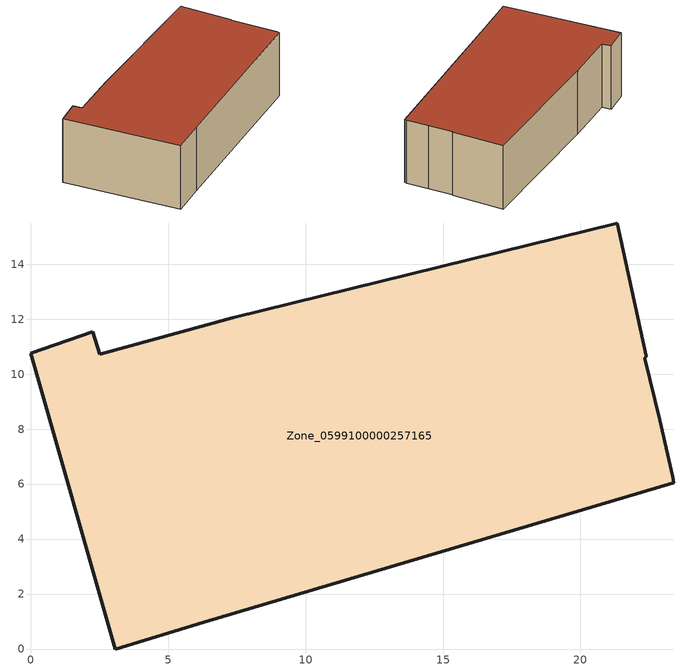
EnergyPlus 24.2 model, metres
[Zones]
Zone_0599100000257165
 floor ground (C_G): 2.51,10.72 7.34,12.06 21.34,15.5 22.4,10.66 22.34,10.57 22.89,8.34 23.36,6.26 23.39,6.05 6.29,0.98 3.07,0 0,10.76 2.25,11.54 z0
 wall outside (C_F): 7.34,12.06 2.51,10.72 2.25,11.54 0,10.76 3.07,0 6.29,0.98 23.39,6.05 23.36,6.26 22.89,8.34 22.34,10.57 22.4,10.66 21.34,15.5 7.34,12.06 z0:6.33
 roof outside (C_R): 23.39,6.05 23.36,6.26 22.89,8.34 22.34,10.57 22.4,10.66 21.34,15.5 7.34,12.06 2.51,10.72 2.25,11.54 0,10.76 3.07,0 6.29,0.98 z6.33
[BUILDING]
Pand.0599100000257165: North Axis=0; Terrain=City; Loads Convergence Tolerance Value=0.04; Temperature Convergence Tolerance Value=0.4; Solar Distribution=FullExterior; Maximum Number of Warmup Days=25; Minimum Number of Warmup Days=1
[Site:Location]
Rotterdam.The.Hague.AP_ZH_NLD Design_Conditions: Latitude=51.96; Longitude=4.45; Time Zone=1; Elevation=-4.5
[SITE:GROUNDTEMPERATURE:BUILDINGSURFACE]
18, 18, 18, 18, 18, 18, 18, 18, 18, 18, 18, 18
[MATERIAL] Thermal Absorptance=0.9; Solar Absorptance=0.7; Visible Absorptance=0.7
Name | Roughness | Thickness | Conductivity | Density | Specific Heat
G.TI.1946 | MediumSmooth | 0.15 | 1 | 540 | 1210
F.TI.1946 | Rough | 0.3 | 0.857143 | 1920 | 840
R.TI.1946 | MediumRough | 0.2 | 0.1 | 1500 | 1000
[CONSTRUCTION]
C_G: G.TI.1946
C_F: F.TI.1946
C_R: R.TI.1946
[ZONE]
Zone_0599100000257165: Type=1; Multiplier=1; Ceiling Height=Autocalculate; Volume=Autocalculate; Floor Area=autocalculate; Part of Total Floor Area=Yes
[ZONEINFILTRATION:DESIGNFLOWRATE]
Infil_Zone_0599100000257165: Zone or ZoneList or Space or SpaceList=Zone_0599100000257165; Schedule=AlwaysOn; Design Flow Rate Calculation Method=Flow/Area; Flow Rate per Floor Area=0.003; Constant Term Coefficient=1; Temperature Term Coefficient=0; Velocity Term Coefficient=0; Velocity Squared Term Coefficient=0
[HVACTEMPLATE:ZONE:IDEALLOADSAIRSYSTEM]
Zone_0599100000257165: Maximum Heating Supply Air Temperature=50; Minimum Cooling Supply Air Temperature=13; Maximum Heating Supply Air Humidity Ratio=0.0156; Minimum Cooling Supply Air Humidity Ratio=0.0077; Heating Limit=NoLimit; Cooling Limit=NoLimit; Dehumidification Control Type=ConstantSensibleHeatRatio; Cooling Sensible Heat Ratio=0.7; Dehumidification Setpoint=60; Humidification Control Type=None; Humidification Setpoint=30; Outdoor Air Method=None; Outdoor Air Flow Rate per Person=0.00944; Outdoor Air Flow Rate per Zone Floor Area=0; Outdoor Air Flow Rate per Zone=0; Demand Controlled Ventilation Type=None; Outdoor Air Economizer Type=NoEconomizer; Heat Recovery Type=None; Sensible Heat Recovery Effectiveness=0.7; Latent Heat Recovery Effectiveness=0.65
[ZONECONTROL:THERMOSTAT]
ThermostatControl_Zone_0599100000257165: Zone or ZoneList=Zone_0599100000257165; Control Type Schedule=DualSetpointControlType; Control 1=Thermostat_Zone_0599100000257165; Temperature Difference Between Cutout And Setpoint=0
[THERMOSTATSETPOINT:DUALSETPOINT]
Thermostat_Zone_0599100000257165: Heating Setpoint Temperature Schedule=HeatingSetpoint_Zone_0599100000257165; Cooling Setpoint Temperature Schedule=CoolingSetpoint_Zone_0599100000257165
[SCHEDULE:COMPACT]
HeatingSetpoint_Zone_0599100000257165: Through: 12/31, For: AllDays, Until: 24:00, 21
CoolingSetpoint_Zone_0599100000257165: Through: 12/31, For: AllDays, Until: 24:00, 24
DualSetpointControlType: Through: 12/31, For: AllDays, Until: 24:00, 4
AlwaysOn: Through: 12/31, For: AllDays, Until: 24:00, 1
